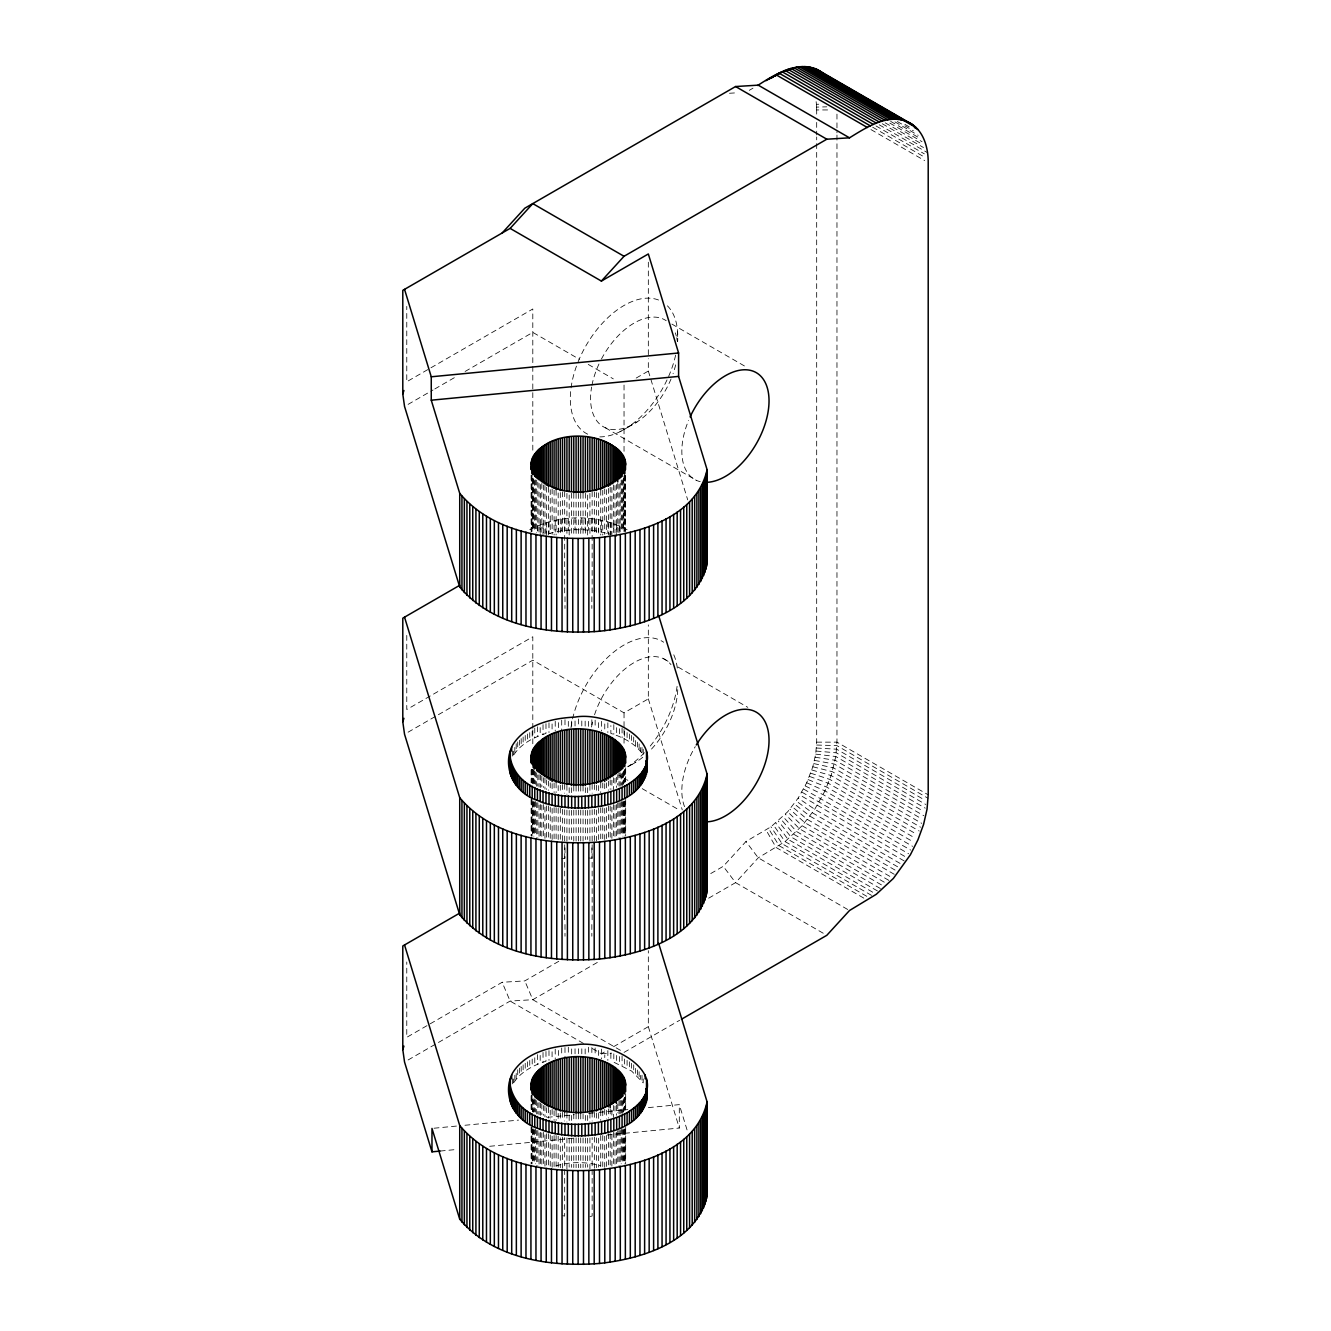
<?xml version="1.0" encoding="UTF-8"?>
<svg xmlns="http://www.w3.org/2000/svg" width="1331" height="1331" viewBox="0 0 1331 1331"><rect width="100%" height="100%" fill="white"/><g stroke="black" fill="none" stroke-linecap="round" stroke-linejoin="round"><path stroke-width="0.75" stroke-dasharray="5 3.75" d="M710.754 873.552L723.265 866.315L745.942 841.525L770.948 826.801L787.669 811.81L798.151 798.101L806.702 782.778L812.825 766.772L815.703 754.128L816.685 742.149L816.685 136.977M545.976 723.681L545.976 733.431C532.916 737.59 519.439 744.528 512.551 756.94L512.551 751.083M545.976 1051.49L545.976 1061.24C532.916 1065.382 519.439 1072.337 512.551 1084.748L512.551 1078.892M749.286 90.325L752.963 88.195M408.101 404.374L433.041 389.983M434.821 388.951L454.42 377.638M465.101 371.465L532.799 332.384L579.318 359.237M636.185 378.054L648.33 371.05L648.33 358.721M408.101 732.183L436.601 715.729M438.381 714.697L532.799 660.193L624.039 712.867L648.33 698.858L648.33 624.905M558.787 961.281L524.813 980.897L502.153 982.278L406.77 1037.331L406.77 961.997M408.118 1059.975L510.122 1001.078L532.799 999.697L599.183 961.365M708.658 898.175L735.577 882.636L758.237 857.83L785.057 841.591L802.127 825.752L814.722 809.281L824.987 790.897L831.11 775.557L835.785 756.524L836.966 742.149L836.966 134.897M592.428 1048.595L601.379 1053.769L604.856 1051.756L604.756 1057.629M613.541 1046.732L648.33 1026.65L648.33 950.667M624.039 1052.388L679.675 1020.261M620.013 431.71L637 421.96M627.799 766.772L635.968 762.131M529.755 529.655C560.201 513.633 599.516 513.783 629.413 531.069M610.862 522.7L610.862 534.413C589.849 528.141 566.973 528.141 545.976 534.413L545.976 522.7M556.108 1165.856C570.55 1161.547 586.289 1161.547 600.73 1165.856M589.916 1216.451L592.145 1216.085L592.145 1137.572M561.699 858.711L564.993 858.295L564.993 846.583M434.039 1128.222L456.716 1126.043M464.968 1125.261L518.558 1120.103M547.407 1117.325L574.193 1114.746M588.635 1113.348L596.87 1112.566M598.933 1112.367L627.783 1109.588M648.397 1107.608L679.309 1104.63L687.778 1132.298M440.228 1151.049L456.716 1149.468M489.692 1146.29L576.256 1137.955M607.186 1134.977L679.309 1128.039L679.309 1104.63M729.455 93.253L737.69 92.754M601.379 1053.769L611.678 1053.137M816.136 101.672L816.435 104.35L820.478 104.117M816.435 104.35L816.618 107.112L826.751 106.829M816.618 107.112L816.685 109.941L830.877 109.941M816.685 742.149L836.966 742.149L928.206 794.823M816.618 745.044L836.883 745.626L928.14 798.317M816.435 748.022L836.667 749.203L924.33 799.815M816.136 751.05L836.301 752.83L925.76 804.473M588.518 857.963L591.846 858.295L591.846 846.583M815.703 754.128L835.785 756.524L925.245 808.167M815.154 757.239L835.136 760.267L922.799 810.878M814.505 760.4L834.337 764.044L923.797 815.703M562.481 1215.669L564.677 1216.085L564.677 1137.572M813.723 763.578L833.406 767.854L921.069 818.482M812.825 766.772L832.324 771.697L921.784 823.357M811.81 769.984L831.11 775.557L920.586 827.2M810.695 773.195L829.779 779.4L919.239 831.06M643.222 749.237L643.222 755.093C635.952 743.813 623.307 737.374 610.862 733.431L610.862 725.628M809.464 776.406L828.298 783.26L915.978 833.871M643.222 1078.992L643.222 1082.902L631.626 1071.072L613.807 1062.205L613.807 1052.455M808.133 779.6L826.701 787.087L914.38 837.698M806.702 782.778L824.987 790.897L912.65 841.525M805.172 785.922L823.157 794.674L912.617 846.333M803.541 789.033L910.654 850.06M904.914 124.365L910.288 127.46M897.31 121.504L913.415 130.804M894.948 121.886L918.207 135.313M890.655 121.387L919.288 137.925M889.807 123.084L922.017 141.685M885.231 122.851L921.019 143.515M882.303 123.766L923.464 147.525M879.242 124.815L927.557 152.699M876.031 125.963L924.33 153.847M872.67 127.194L924.563 157.158M870.956 129.573L924.629 160.569M671.889 324.082L747.04 367.472M588.252 364.411L613.308 378.869M605.405 427.8L696.662 480.474M663.72 658.795L670.874 662.921M678.028 667.047L747.806 707.343M801.828 792.111L908.607 853.753M904.647 856.349L800.031 795.123M904.182 860.941L814.722 809.281L798.151 798.101M900.039 863.386L812.359 812.759L796.188 800.996M897.593 866.78L809.93 816.153L794.158 803.824M895.064 870.075L807.401 819.463L792.045 806.569M894.266 874.301L804.806 822.658L789.882 809.248M889.807 876.364L802.127 825.752L787.669 811.81M888.858 880.373L799.399 828.731L785.39 814.289M884.283 882.187L796.62 831.576L783.061 816.668M881.455 884.899L793.792 834.287L780.698 818.931M880.373 888.526L790.913 836.866L778.302 821.077M877.462 890.955L787.985 839.312L775.873 823.107M872.72 892.219L785.057 841.591L773.427 825.02M871.555 895.38L782.096 843.738L770.948 826.801M866.78 896.312L779.117 845.701L768.469 828.448M863.802 898.126L776.123 847.514L765.99 829.945M618.965 775.224L627.916 780.382M642.224 788.651L679.792 810.346M847.697 909.489L758.237 857.83L745.942 841.525M823.24 933.247L735.577 882.636L723.265 866.315M620.462 1050.325L532.799 999.697L524.813 980.897M583.477 1043.437L510.122 1001.078L502.153 982.278M648.33 371.05L687.711 499.89M648.33 698.858L682.254 809.864M648.33 1026.65L679.309 1128.039M677.595 331.502L677.662 341.135M836.966 114.1L836.966 132.817M816.685 109.941L816.685 114.1M816.685 122.419L816.685 134.897M648.33 262.19L648.33 356.675M642.008 747.423L642.008 753.279M642.008 1075.232L642.008 1081.088M640.627 747.589L640.627 751.483M640.627 1075.398L640.627 1079.291M639.113 743.896L639.113 749.752M639.113 1071.705L639.113 1077.561M637.449 742.199L637.449 748.055M637.449 1070.008L637.449 1075.864M635.636 740.552L635.636 746.408M635.636 1068.36L635.636 1074.217M633.706 737.008L633.706 744.811M633.706 1064.817L633.706 1072.62M631.626 735.461L631.626 743.264M631.626 1063.269L631.626 1071.072M629.413 733.997L629.413 741.8M629.413 1061.805L629.413 1069.608M627.084 732.582L627.084 740.385M627.084 1060.391L627.084 1068.194M625.503 475.034L625.503 531.651M625.67 767.821L625.67 782.911M625.67 799.432L625.67 836.001M625.67 1094.182L625.67 1110.72M625.67 1127.241L625.67 1163.81M625.221 476.365L625.221 530.32M625.221 769.285L625.221 781.696M625.221 802.094L625.221 835.402M625.221 1097.093L625.221 1109.488M625.221 1129.903L625.221 1163.211M624.821 475.283L624.821 531.402M624.638 731.235L624.638 739.038M624.821 770.033L624.821 782.761M624.821 801.029L624.821 836.151M624.638 1059.043L624.638 1066.846M624.821 1097.842L624.821 1110.57M624.821 1128.838L624.821 1163.96M624.322 474.851L624.322 530.636M624.322 769.601L624.322 782.012M624.322 801.778L624.322 835.718M624.322 1097.409L624.322 1109.804M624.322 1129.586L624.322 1163.527M624.039 385.058L624.039 453.239M624.039 475.966L624.039 531.751M624.039 712.867L624.039 727.342M624.039 729.405L624.039 743.863M624.039 770.716L624.039 781.047M624.039 801.711L624.039 834.77M623.69 478.212L623.69 530.537M623.69 771.564L623.69 783.959M623.69 801.894L623.69 835.618M623.69 1098.707L623.69 1111.768M623.69 1129.703L623.69 1163.427M622.975 479.493L622.975 531.319M622.975 772.18L622.975 784.575M622.975 801.096L622.975 836.217M622.975 1099.988L622.975 1112.383M622.975 1128.904L622.975 1162.146M622.126 480.491L622.076 530.936M622.076 728.007L622.076 737.757M622.126 773.178L622.126 785.822M622.126 802.094L622.126 835.402M622.076 1055.816L622.076 1065.565M622.126 1100.987L622.126 1113.631M622.126 1129.903L622.126 1163.211M621.194 479.892L621.194 531.551M621.194 774.01L621.194 784.974M621.194 801.512L621.194 836.001M621.194 1100.388L621.194 1112.783M621.194 1128.688L621.194 1163.81M620.146 483.17L620.146 532.749M620.146 772.812L620.146 786.172M620.146 802.709L620.146 837.831M620.146 1100.621L620.146 1113.98M620.146 1130.518L620.146 1165.64M619.414 525.828L619.414 531.685M619.414 728.756L619.414 736.559M619.414 1056.564L619.414 1064.367M618.998 484.334L618.998 532.683M618.998 772.878L618.998 786.122M618.998 802.643L618.998 837.765M618.998 1100.687L618.998 1113.914M618.998 1130.452L618.998 1165.573M617.767 483.403L617.767 532.982M617.767 774.659L617.767 784.974M617.767 802.942L617.767 836.633M617.767 1103.881L617.767 1112.783M617.767 1130.751L617.767 1164.442M616.652 524.713L616.652 536.41M616.652 727.641L616.652 735.444M616.652 1055.45L616.652 1063.253M616.419 484.501L616.419 532.516M616.419 777.171L616.419 787.503M616.419 804.54L616.419 837.598M616.419 1104.98L616.419 1115.311M616.419 1132.348L616.419 1165.407M614.989 485.549L614.989 533.065M614.989 778.236L614.989 786.954M614.989 805.089L614.989 836.55M614.989 1106.044L614.989 1114.762M614.989 1132.897L614.989 1164.359M613.807 523.665L613.807 531.468M613.807 724.646L613.807 734.396M613.475 485L613.475 532.516M613.475 777.687L613.475 789.582M613.475 804.54L613.475 837.598M613.475 1105.495L613.475 1117.391M613.475 1132.348L613.475 1165.407M611.877 487.529L611.877 535.062M611.877 780.216L611.877 789.1M611.877 807.085L611.877 838.696M611.877 1110.087L611.877 1116.909M611.877 1134.894L611.877 1166.505M610.862 1053.437L610.862 1061.24M610.197 487.229L610.197 534.746M610.197 779.916L610.197 789.416M610.197 805.937L610.197 838.996M610.197 1108.956L610.197 1117.225M610.197 1133.746L610.197 1166.805M608.433 488.427L608.433 534.796M608.433 781.114L608.433 790.281M608.433 805.904L608.433 838.963M608.433 1108.906L608.433 1118.09M608.433 1133.713L608.433 1166.755M607.851 521.819L607.851 533.531M607.851 722.8L607.851 732.566M607.851 1050.608L607.851 1060.374M606.603 489.658L606.603 533.548M606.603 782.844L606.603 791.113M606.603 807.634L606.603 838.63M606.603 1110.154L606.603 1118.922M606.603 1135.443L606.603 1166.438M604.707 488.86L604.707 534.347M604.756 723.964L604.756 729.821M604.707 783.626L604.707 789.849M604.707 808.416L604.707 839.428M604.707 1109.355L604.707 1117.641M604.707 1136.225L604.707 1167.237M602.743 490.241L602.743 535.045M602.743 782.927L602.743 791.196M602.743 807.717L602.743 838.713M602.743 1110.736L602.743 1118.988M602.743 1135.526L602.743 1166.522M601.612 520.338L601.612 532.034M601.612 721.319L601.612 731.068M601.612 1049.111L601.612 1058.877M600.73 490.241L600.73 535.029M600.73 782.927L600.73 792.594M600.73 807.717L600.73 838.713M600.73 1110.736L600.73 1120.403M600.73 1135.526L600.73 1166.522M598.651 492.919L598.651 536.493M598.651 785.606L598.651 791.995M598.651 808.333L598.651 839.512M598.651 1113.415L598.651 1119.804M598.651 1138.205L598.651 1167.121M598.401 519.722L598.401 531.435M598.401 722.65L598.401 728.506M598.401 1050.458L598.401 1056.315M596.521 492.57L596.521 535.944M596.521 785.257L596.521 792.344M596.521 810.047L596.521 841.026M596.521 1113.049L596.521 1120.153M596.521 1137.855L596.521 1167.67M595.14 519.206L595.14 530.903M595.14 720.171L595.14 727.99M595.14 1047.979L595.14 1055.782M594.358 491.871L594.358 535.461M594.358 784.558L594.358 792.827M594.358 809.348L594.358 840.543M594.358 1112.367L594.358 1120.635M594.358 1137.156L594.358 1168.152M592.145 491.655L592.145 595.589M592.145 784.342L592.145 793.243M592.145 809.78L592.145 923.398M592.145 1112.15L592.145 1121.051M591.846 518.774L591.846 530.487M591.846 596.721L591.846 608.433M591.846 719.755L591.846 727.558M591.846 924.529L591.846 936.225M591.846 1047.564L591.846 1055.367M589.916 493.368L589.916 536.759M589.916 785.34L589.916 794.324M589.916 810.13L589.916 841.125M589.916 1113.149L589.916 1122.133M589.916 1137.938L589.916 1168.934M588.518 518.441L588.518 530.154M588.518 721.369L588.518 727.225M588.518 1047.231L588.518 1055.034M587.653 495.016L587.653 536.46M587.653 787.702L587.653 794.025M587.653 810.429L587.653 839.478M587.653 1115.511L587.653 1121.833M587.653 1138.238L587.653 1167.154M585.357 493.169L585.357 536.559M585.357 787.603L585.357 794.125M585.357 810.329L585.357 839.578M585.357 1115.411L585.357 1121.933M585.357 1138.138L585.357 1167.387M585.158 518.208L585.158 529.904M585.158 721.136L585.158 726.992M585.158 1048.944L585.158 1054.784M583.061 493.335L583.061 536.726M583.061 786.022L583.061 794.291M583.061 810.163L583.061 841.142M583.061 1113.831L583.061 1122.1M583.061 1137.972L583.061 1167.553M581.797 518.058L581.797 529.771M581.797 720.986L581.797 726.842M581.797 1048.795L581.797 1054.651M580.732 493.435L580.732 535.977M580.732 786.122L580.732 794.391M580.732 810.063L580.732 841.059M580.732 1113.931L580.732 1122.199M580.732 1137.872L580.732 1167.653M578.419 493.468L578.419 535.944M578.419 718.99L578.419 726.793M578.419 786.155L578.419 794.424M578.419 810.03L578.419 841.026M578.419 1048.745L578.419 1054.601M578.419 1113.964L578.419 1122.233M578.419 1137.839L578.419 1167.686M576.09 493.435L576.09 535.977M576.09 786.122L576.09 794.391M576.09 810.063L576.09 841.059M576.09 1113.931L576.09 1122.199M576.09 1137.872L576.09 1167.653M575.042 518.058L575.042 529.771M575.042 720.986L575.042 728.789M575.042 1048.795L575.042 1054.651M573.777 493.335L573.777 536.726M573.777 786.022L573.777 794.291M573.777 810.163L573.777 841.142M573.777 1113.831L573.777 1122.1M573.777 1137.972L573.777 1167.553M571.481 493.169L571.481 536.559M571.665 721.136L571.665 726.992M571.481 787.603L571.481 794.125M571.481 810.329L571.481 839.578M571.665 1048.944L571.665 1054.784M571.481 1115.411L571.481 1121.933M571.481 1138.138L571.481 1167.387M569.186 495.016L569.186 536.46M569.186 787.702L569.186 794.025M569.186 810.429L569.186 839.478M569.186 1115.511L569.186 1121.833M569.186 1138.238L569.186 1167.154M568.32 518.441L568.32 530.154M568.32 721.369L568.32 727.225M568.32 1047.231L568.32 1055.034M566.923 493.368L566.923 536.759M566.923 785.34L566.923 794.324M566.923 810.13L566.923 841.125M566.923 1113.149L566.923 1122.133M566.923 1137.938L566.923 1168.934M564.993 518.774L564.993 530.487M564.993 596.721L564.993 608.433M564.993 719.755L564.993 727.558M564.993 924.529L564.993 936.225M564.993 1047.564L564.993 1057.313M564.677 491.655L564.677 595.589M564.677 784.342L564.677 793.243M564.677 809.78L564.677 923.398M564.677 1112.15L564.677 1121.051M562.481 491.871L562.481 535.461M562.481 784.558L562.481 792.827M562.481 809.348L562.481 840.543M562.481 1112.367L562.481 1120.635M562.481 1137.156L562.481 1168.152M561.699 519.206L561.699 530.903M561.699 720.171L561.699 729.937M561.699 1047.979L561.699 1055.782M560.318 492.57L560.318 535.944M560.318 785.257L560.318 792.344M560.318 807.984L560.318 841.026M560.318 1113.049L560.318 1120.153M560.318 1137.855L560.318 1167.67M558.438 519.722L558.438 531.435M558.438 722.65L558.438 730.453M558.438 1050.458L558.438 1056.315M558.188 492.919L558.188 536.493M558.188 785.606L558.188 791.995M558.188 808.333L558.188 839.512M558.188 1113.415L558.188 1119.804M558.188 1136.125L558.188 1167.121M556.108 490.241L556.108 535.029M556.108 782.927L556.108 792.594M556.108 807.717L556.108 838.713M556.108 1110.736L556.108 1120.403M556.108 1135.526L556.108 1166.522M555.227 520.338L555.227 532.034M555.227 721.319L555.227 731.068M555.227 1049.111L555.227 1058.877M554.095 490.241L554.095 535.045M554.095 782.927L554.095 792.594M554.095 807.717L554.095 838.713M554.095 1110.736L554.095 1120.403M554.095 1135.526L554.095 1166.522M552.132 488.86L552.132 534.347M552.082 723.964L552.082 729.821M552.132 783.626L552.132 789.849M552.132 808.416L552.132 839.428M552.082 1051.773L552.082 1057.629M552.132 1109.355L552.132 1117.641M552.132 1136.225L552.132 1167.237M550.235 489.658L550.235 533.548M550.235 782.844L550.235 791.113M550.235 807.135L550.235 838.63M550.235 1110.154L550.235 1118.922M550.235 1134.944L550.235 1166.438M548.988 521.819L548.988 533.531M548.988 722.8L548.988 732.566M548.988 1050.608L548.988 1060.374M548.405 487.279L548.405 534.796M548.405 781.114L548.405 790.281M548.405 805.904L548.405 838.963M548.405 1107.758L548.405 1118.09M548.405 1133.713L548.405 1166.755M546.642 487.229L546.642 534.746M546.642 779.916L546.642 789.416M546.642 805.937L546.642 838.996M546.642 1107.725L546.642 1117.225M546.642 1133.746L546.642 1166.805M544.961 485.466L544.961 535.062M544.961 778.153L544.961 789.1M544.961 807.085L544.961 838.696M544.961 1105.961L544.961 1116.909M544.961 1134.894L544.961 1166.505M543.364 485L543.364 532.516M543.364 777.687L543.364 787.519M543.364 804.54L543.364 837.598M543.364 1105.495L543.364 1115.328M543.364 1132.348L543.364 1165.407M543.031 523.665L543.031 535.378M543.031 724.646L543.031 734.396M543.031 1052.455L543.031 1062.205M541.833 483.486L541.833 533.065M541.833 776.173L541.833 786.954M541.833 805.089L541.833 836.55M541.833 1103.981L541.833 1114.762M541.833 1132.897L541.833 1164.359M540.419 484.501L540.419 532.516M540.419 775.108L540.419 787.503M540.419 804.54L540.419 837.598M540.419 1102.917L540.419 1115.311M540.419 1132.348L540.419 1165.407M540.186 524.713L540.186 536.41M540.186 727.641L540.186 735.444M540.186 1055.45L540.186 1063.253M539.072 483.403L539.072 532.982M539.072 774.659L539.072 787.054M539.072 805.005L539.072 836.633M539.072 1102.451L539.072 1114.862M539.072 1132.814L539.072 1164.442M537.84 482.271L537.84 532.683M537.84 774.941L537.84 786.122M537.84 802.643L537.84 837.765M537.84 1102.75L537.84 1113.914M537.84 1130.452L537.84 1165.573M537.425 525.828L537.425 535.594M537.425 726.809L537.425 736.559M537.425 1054.618L537.425 1064.367M536.692 480.142L536.692 532.749M536.692 772.812L536.692 786.172M536.692 802.709L536.692 837.831M536.692 1100.621L536.692 1113.98M536.692 1130.518L536.692 1165.64M535.644 479.892L535.644 531.551M535.644 771.947L535.644 784.342M535.644 801.512L535.644 836.001M535.644 1099.755L535.644 1112.15M535.644 1128.688L535.644 1163.81M534.696 480.491L534.763 530.936M534.763 728.007L534.763 737.757M534.696 771.115L534.696 783.759M534.696 802.094L534.696 835.402M534.763 1057.762L534.763 1065.565M534.696 1098.924L534.696 1111.568M534.696 1129.903L534.696 1163.211M533.864 479.493L533.864 531.319M533.864 770.1L533.864 784.575M533.864 801.096L533.864 836.217M533.864 1099.988L533.864 1112.383M533.864 1128.904L533.864 1162.146M533.132 478.212L533.132 530.537M533.132 769.501L533.132 783.959M533.132 801.894L533.132 835.618M533.132 1098.707L533.132 1111.768M533.132 1129.703L533.132 1163.427M532.799 450.144L532.799 308.975L406.77 381.731L406.77 306.396M532.799 478.877L532.799 530.72M532.799 728.373L532.799 636.767L406.77 709.539L406.77 634.205M532.799 730.02L532.799 744.528M532.799 769.385L532.799 784.142M532.799 802.543L532.799 835.801M532.516 478.994L532.516 530.636M532.516 769.601L532.516 784.075M532.516 801.778L532.516 835.718M532.516 1099.489L532.516 1111.884M532.516 1129.586L532.516 1163.527M532.2 731.235L532.2 739.038M532.2 1059.043L532.2 1066.846M532.017 475.283L532.017 531.402M532.017 770.033L532.017 782.761M532.017 799.282L532.017 836.151M532.017 1095.779L532.017 1110.57M532.017 1127.091L532.017 1163.96M531.618 476.365L531.618 530.32M531.618 769.285L531.618 781.696M531.618 800.031L531.618 835.402M531.618 1096.844L531.618 1109.488M531.618 1127.839L531.618 1163.211M531.335 475.034L531.335 531.651M531.335 769.784L531.335 782.179M531.335 799.548L531.335 835.885M531.335 1095.513L531.335 1109.987M531.335 1127.357L531.335 1163.693M531.152 475.15L531.152 531.535M531.152 769.9L531.152 782.911M531.152 799.432L531.152 836.001M531.152 1095.629L531.152 1110.72M531.152 1127.241L531.152 1163.81M529.755 732.582L529.755 740.385M529.755 1060.391L529.755 1068.194M527.425 733.997L527.425 741.8M527.425 1061.805L527.425 1069.608M525.213 735.461L525.213 743.264M525.213 1063.269L525.213 1071.072M523.133 737.008L523.133 744.811M523.133 1064.817L523.133 1072.62M521.186 738.605L521.186 746.408M521.186 1066.414L521.186 1074.217M519.389 740.252L519.389 748.055M519.389 1068.061L519.389 1075.864M517.726 741.949L517.726 749.752M517.726 1069.758L517.726 1077.561M516.195 743.68L516.195 751.483M516.195 1073.452L516.195 1079.291M514.831 747.423L514.831 753.279M514.831 1075.232L514.831 1081.088M513.616 751.183L513.616 755.093M513.616 1078.992L513.616 1082.902M700.239 481.672A61.659 35.604 -60 0 1 688.576 420.43M684.55 806.669A61.659 35.604 -60 0 1 695.281 746.608M667.413 305.831A76 43.873 -60 0 1 677.629 341.235M675.616 355.144A76 43.873 -60 0 1 599.815 436.884M587.703 434.189A76 43.873 -60 0 1 576.739 365.393M578.136 361.766A76 43.873 -60 0 1 658.795 300.124M673.769 654.802A76 43.873 -60 0 1 677.479 669.609M677.08 686.347A76 43.873 -60 0 1 648.247 748.455M644.404 752.68A76 43.873 -60 0 1 628.049 766.589M570.999 727.691A76 43.873 -60 0 1 571.848 722.434M572.58 718.873A76 43.873 -60 0 1 612.06 653.454A76 43.873 -60 0 1 663.653 642.224M675.283 332.85A61.659 35.604 -60 0 1 676.298 336.044M676.714 337.725A61.659 35.604 -60 0 1 677.329 341.252M675.666 364.86A61.659 35.604 -60 0 1 673.07 373.678M671.04 378.969A61.659 35.604 -60 0 1 617.567 429.497A61.659 35.604 -60 0 1 591.613 387.038M591.929 385.325A61.659 35.604 -60 0 1 599.682 362.498M601.429 359.054A61.659 35.604 -60 0 1 666.215 320.721M594.558 714.764A61.659 35.604 -60 0 1 631.243 664.335A61.659 35.604 -60 0 1 671.007 664.668M677.745 689.608A61.659 35.604 -60 0 1 649.345 751.316M642.773 757.272A61.659 35.604 -60 0 1 629.147 765.791M591.546 726.992A61.659 35.604 -60 0 1 593.027 720.054"/><path stroke-width="1.5" d="M509.673 754.827C516.611 803.724 593.227 803.608 627.084 784.874C682.071 750.983 612.476 710.371 575.042 717.093C552.165 718.141 525.312 724.297 512.551 745.244C501.255 767.272 514.864 793.392 537.425 800.397C569.335 815.337 652.489 811.211 645.918 760.733M531.152 462.755C537.674 501.637 617.018 501.637 625.736 464.086C617.251 425.554 531.219 426.269 531.152 469.56M509.673 1082.635C516.611 1131.516 593.227 1131.417 627.084 1112.683C682.071 1078.792 612.476 1038.18 575.042 1044.885C552.165 1045.95 525.312 1052.106 512.551 1073.052C501.255 1095.08 514.864 1121.201 537.425 1128.206C569.335 1143.146 652.489 1139.02 645.918 1088.542M531.152 755.426C537.674 794.324 617.018 794.324 625.736 756.773C617.185 718.025 530.27 718.973 531.102 762.962M531.152 1083.234C537.674 1122.133 617.018 1122.133 625.736 1084.582C617.251 1046.05 531.219 1046.765 531.152 1090.056M404.541 289.359L431.261 376.789L431.261 400.198L459.727 493.335C493.102 533.115 550.452 541.318 599.499 537.591C641.492 532.982 696.679 516.611 707.094 469.677L678.594 376.407L678.594 352.981L648.33 253.971L601.379 281.074L510.122 228.4L402.794 290.358L402.794 394.009L404.541 406.437L459.727 586.988C493.102 626.785 550.452 634.97 599.499 631.243C641.492 626.635 696.679 610.264 707.094 563.329L707.094 469.677M404.541 617.168L459.727 797.718C493.102 837.515 550.452 845.701 599.499 841.991C641.492 837.382 696.679 820.994 707.094 774.06L658.629 615.471M459.761 585.274L402.794 618.166L402.794 721.818L404.541 734.246L459.727 914.796C493.102 954.593 550.452 962.779 599.499 959.052C641.492 954.443 696.679 938.072 707.094 891.138L707.094 774.06M404.541 944.977L459.727 1125.527C493.102 1165.324 550.452 1173.509 599.499 1169.783C641.492 1165.191 696.679 1148.803 707.094 1101.868L658.629 943.28M440.228 1151.049L431.976 1151.847L431.976 1128.422L459.727 1219.179C493.102 1258.976 550.452 1267.179 599.499 1263.452C641.492 1258.843 696.679 1242.472 707.094 1195.521L707.094 1101.868M510.339 762.646L509.673 770.433M510.339 1090.455L509.673 1098.241M402.794 394.009L403.925 390.499M402.794 721.818L403.925 718.307M431.976 1151.847L404.541 1062.038L402.794 1049.627L403.925 1046.116M502.153 233.008L524.813 208.202L735.577 86.532L758.237 85.151L849.494 137.825C866.681 127.26 889.74 111.854 910.387 123.251C923.864 131.137 928.306 147.957 928.206 162.632L928.206 794.823L927.042 809.198L923.581 824.388L917.957 839.778L910.387 854.785L893.384 878.427L876.297 894.282L849.494 910.52L826.817 935.31L681.472 1019.23M510.122 228.4L532.799 203.61L624.039 256.284L826.817 139.206L849.494 137.825M601.379 281.074L624.039 256.284M757.638 85.5C775.574 73.887 802.66 57.033 823.157 73.355M459.761 913.083L402.794 945.975L402.794 1049.627M765.99 80.675L779.117 73.188L870.358 125.863M768.469 79.311L782.096 71.724L873.336 124.399M775.091 76.067L785.057 70.427L876.297 123.118M784.525 71.258L787.985 69.312L879.242 122.003M785.506 71.358L790.913 68.397L882.154 121.071M788.884 70.293L793.792 67.648L885.032 120.339M793.226 68.879L796.62 67.099L887.877 119.773M770.948 78.096L773.427 77.015M431.261 376.789L678.594 352.981M431.261 400.198L678.594 376.407M816.984 69.428L912.45 124.548M814.722 68.48L914.397 126.029M812.359 67.731L916.244 127.693M809.93 67.149L901.17 119.823M914.38 127.46L917.957 129.523M807.401 66.766L898.641 119.441M804.806 66.567L896.046 119.241M802.127 66.55L893.384 119.224M799.399 66.733L890.655 119.407M776.123 74.819L867.379 127.51M735.577 86.532L826.817 139.206M705.896 559.369L707.094 563.329M705.896 887.178L707.094 891.138M705.896 1191.578L707.094 1195.521M706.595 472.755L706.595 566.407M706.595 777.154L706.595 894.216M706.595 1104.963L706.595 1198.615M705.846 475.833L705.846 569.485M705.846 780.216L705.846 897.294M705.846 1108.024L705.846 1201.693M704.898 478.877L704.898 572.53M704.898 783.277L704.898 900.338M704.898 1111.069L704.898 1204.738M703.716 481.905L703.716 575.558M703.716 786.288L703.716 903.366M703.716 1114.097L703.716 1207.766M702.335 484.9L702.335 578.552M702.335 789.283L702.335 906.361M702.335 1117.092L702.335 1210.761M700.722 487.861L700.722 581.514M700.722 792.244L700.722 909.323M700.722 1120.053L700.722 1213.706M698.908 490.773L698.908 584.425M698.908 795.156L698.908 912.234M698.908 1122.965L698.908 1216.634M696.878 493.635L696.878 587.304M696.878 798.034L696.878 915.112M696.878 1125.843L696.878 1219.495M694.649 496.463L694.649 590.115M694.649 800.863L694.649 917.924M694.649 1128.655L694.649 1222.324M692.203 499.225L692.203 592.877M692.203 803.625L692.203 920.686M692.203 1131.433L692.203 1225.086M689.574 501.937L689.574 595.589M689.574 806.32L689.574 923.398M689.574 1134.128L689.574 1227.781M686.763 504.565L686.763 598.218M686.763 808.965L686.763 926.027M686.763 1136.757L686.763 1230.426M683.751 507.128L683.751 600.797M683.751 811.527L683.751 928.605M683.751 1139.336L683.751 1232.988M680.557 509.623L680.557 603.292M680.557 814.023L680.557 931.084M680.557 1141.832L680.557 1235.484M677.18 512.036L677.18 605.705M677.18 816.435L677.18 933.513M677.18 1144.244L677.18 1237.897M673.636 514.365L673.636 608.034M673.636 818.765L673.636 935.843M673.636 1146.573L673.636 1240.226M669.942 516.611L669.942 610.28M669.942 821.011L669.942 938.072M669.942 1148.819L669.942 1242.472M666.066 518.774L666.066 612.426M666.066 823.157L666.066 940.235M666.066 1150.966L666.066 1244.618M662.056 520.82L662.056 614.489M662.056 825.22L662.056 942.298M662.056 1153.029L662.056 1246.681M657.897 522.784L657.897 616.436M657.897 827.183L657.897 944.245M657.897 1154.975L657.897 1248.644M653.604 524.647L653.604 618.299M653.604 829.03L653.604 946.108M653.604 1156.839L653.604 1250.508M649.162 526.394L649.162 620.063M649.162 830.794L649.162 947.855M649.162 1158.602L649.162 1252.255M647.165 754.827L647.165 770.433M647.165 1082.635L647.165 1098.241M646.916 752.88L646.916 772.379M646.916 1080.689L646.916 1100.188M646.5 750.95L646.5 774.309M646.5 1078.742L646.5 1102.118M645.918 764.526L645.918 776.239M645.918 1092.335L645.918 1104.031M645.186 766.423L645.186 778.136M645.186 1074.932L645.186 1078.825M645.186 1094.232L645.186 1105.945M644.62 528.041L644.62 621.693M644.62 832.441L644.62 949.502M644.62 1160.233L644.62 1253.902M644.271 768.303L644.271 780.016M644.271 1096.112L644.271 1107.825M643.222 770.167L643.222 781.863M643.222 1097.959L643.222 1109.671M642.008 771.98L642.008 783.693M642.008 1099.789L642.008 1111.485M640.627 773.76L640.627 785.473M640.627 1101.569L640.627 1113.282M639.961 529.572L639.961 623.241M639.961 833.971L639.961 951.049M639.961 1161.78L639.961 1255.432M639.113 775.507L639.113 787.203M639.113 1103.316L639.113 1115.012M637.449 777.204L637.449 788.9M637.449 1105.013L637.449 1116.709M635.636 778.851L635.636 790.547M635.636 1106.66L635.636 1118.356M635.186 531.002L635.186 624.655M635.186 835.386L635.186 952.464M635.186 1163.194L635.186 1256.863M633.706 780.448L633.706 792.145M633.706 1108.257L633.706 1119.953M631.626 781.979L631.626 793.692M631.626 1109.788L631.626 1121.501M630.312 532.3L630.312 625.969M630.312 836.7L630.312 953.761M630.312 1164.509L630.312 1258.161M629.413 783.46L629.413 795.173M629.413 1111.269L629.413 1122.965M627.084 784.874L627.084 796.57M627.084 1112.683L627.084 1124.379M625.503 461.408L625.503 469.677M625.503 754.095L625.736 762.962M625.503 1081.903L625.67 1091.503M625.221 460.077L625.221 468.346M625.354 533.498L625.354 627.151M625.221 752.764L625.221 761.033M625.354 837.881L625.354 954.959M625.221 1080.572L625.221 1090.904M625.354 1165.69L625.354 1259.342M624.821 458.762L624.821 473.553M624.821 751.449L624.821 766.24M624.638 786.222L624.638 797.918M624.821 1079.258L624.821 1094.049M624.638 1114.014L624.638 1125.727M624.322 457.448L624.322 473.986M624.322 750.135L624.322 766.656M624.322 1077.944L624.322 1092.402M623.69 456.15L623.69 472.688M623.69 748.837L623.69 765.375M623.69 1076.646L623.69 1093.184M622.975 454.886L622.975 473.487M622.975 747.573L622.975 768.237M622.975 1075.381L622.975 1096.029M622.126 453.638L622.126 476.365M622.126 746.325L622.126 769.052M622.076 787.486L622.076 799.199M622.126 1074.117L622.126 1096.844M622.076 1115.295L622.076 1127.008M621.194 452.407L621.194 477.197M621.194 745.094L621.194 769.884M621.194 1072.902L621.194 1097.692M620.313 534.563L620.313 628.215M620.313 838.946L620.313 956.024M620.313 1166.755L620.313 1260.407M620.146 451.209L620.146 478.062M620.146 743.896L620.146 770.749M620.146 1071.705L620.146 1098.557M619.414 788.684L619.414 800.397M619.414 1116.493L619.414 1128.206M618.998 450.044L618.998 478.96M618.998 742.731L618.998 771.647M618.998 1070.54L618.998 1099.456M617.767 448.913L617.767 481.972M617.767 741.6L617.767 772.579M617.767 1069.409L617.767 1100.388M616.652 789.815L616.652 801.512M616.652 1117.624L616.652 1129.32M616.419 447.815L616.419 480.874M616.419 740.502L616.419 773.561M616.419 1068.311L616.419 1103.432M614.989 446.75L614.989 481.872M615.188 535.495L615.188 629.164M614.989 739.437L614.989 774.559M615.188 839.894L615.188 956.972M614.989 1067.246L614.989 1102.367M615.188 1167.703L615.188 1261.355M613.807 790.847L613.807 802.56M613.807 1118.656L613.807 1130.368M613.475 445.735L613.475 482.937M613.475 738.422L613.475 775.607M613.475 1066.231L613.475 1103.416M611.877 444.77L611.877 484.018M611.877 737.457L611.877 776.705M611.877 1065.266L611.877 1104.514M610.862 791.812L610.862 803.525M610.862 1119.621L610.862 1131.333M610.197 443.839L610.197 485.166M610.014 536.326L610.014 629.979M610.197 736.525L610.197 777.853M610.014 840.71L610.014 957.788M610.197 1064.334L610.197 1107.725M610.014 1168.518L610.014 1262.187M608.433 442.973L608.433 486.364M608.433 735.66L608.433 779.034M608.433 1063.469L608.433 1106.843M607.851 792.694L607.851 804.406M607.851 1120.502L607.851 1132.215M606.603 442.142L606.603 485.532M606.603 734.828L606.603 780.282M606.603 1062.637L606.603 1106.028M604.707 441.376L604.707 486.83M604.79 537.025L604.79 630.678M604.707 734.063L604.707 781.58M604.756 793.476L604.756 805.188M604.79 841.408L604.79 958.486M604.707 1061.872L604.707 1107.325M604.756 1121.284L604.756 1132.997M604.79 1169.217L604.79 1262.886M602.743 440.661L602.743 488.178M602.743 733.348L602.743 780.864M602.743 1061.14L602.743 1108.673M601.612 794.191L601.612 805.887M601.612 1122L601.612 1133.696M600.73 439.995L600.73 489.575M600.73 732.682L600.73 782.262M600.73 1060.491L600.73 1110.071M599.499 537.591L599.499 631.243M599.499 841.991L599.499 959.052M599.499 1169.783L599.499 1263.452M598.651 439.396L598.651 488.976M598.651 732.083L598.651 781.663M598.651 1059.892L598.651 1109.472M598.401 794.79L598.401 806.503M598.401 1122.599L598.401 1134.311M596.521 438.847L596.521 490.507M596.521 731.534L596.521 783.177M596.521 1059.343L596.521 1110.986M595.14 795.322L595.14 807.019M595.14 1123.131L595.14 1134.827M594.358 438.365L594.358 490.024M594.192 538.04L594.192 631.693M594.358 731.052L594.358 782.695M594.192 842.423L594.192 959.501M594.358 1058.86L594.358 1110.503M594.192 1170.232L594.192 1263.884M592.145 437.949L592.145 489.592M592.145 730.636L592.145 782.279M592.145 1058.444L592.145 1112.15M591.846 795.738L591.846 807.451M591.846 1123.547L591.846 1135.26M589.916 437.583L589.916 491.305M589.916 730.27L589.916 783.992M589.916 1058.078L589.916 1111.801M588.851 538.356L588.851 632.009M588.851 842.739L588.851 959.817M588.851 1170.548L588.851 1264.2M588.518 796.071L588.518 807.784M588.518 1123.88L588.518 1135.593M587.653 437.3L587.653 491.006M587.653 729.987L587.653 783.693M587.653 1057.779L587.653 1111.501M585.357 437.067L585.357 490.79M585.357 729.754L585.357 785.54M585.357 1057.563L585.357 1111.269M585.158 796.321L585.158 808.017M585.158 1124.129L585.158 1135.825M583.494 538.539L583.494 632.192M583.494 842.922L583.494 960M583.494 1170.731L583.494 1264.4M583.061 436.901L583.061 492.686M583.061 729.588L583.061 785.373M583.061 1057.396L583.061 1111.102M581.797 796.454L581.797 808.167M581.797 1124.262L581.797 1135.975M580.732 436.801L580.732 492.586M580.732 729.488L580.732 785.273M580.732 1057.296L580.732 1113.082M578.419 436.768L578.419 492.553M578.419 729.455L578.419 785.24M578.419 796.504L578.419 808.216M578.419 1057.263L578.419 1113.049M578.419 1124.312L578.419 1136.025M578.12 538.589L578.12 632.258M578.12 842.989L578.12 960.05M578.12 1170.798L578.12 1264.45M576.09 436.801L576.09 492.586M576.09 729.488L576.09 785.273M576.09 1057.296L576.09 1113.082M575.042 796.454L575.042 808.167M575.042 1124.262L575.042 1135.975M573.777 436.901L573.777 492.686M573.777 729.588L573.777 785.373M573.777 1057.396L573.777 1111.102M572.746 538.523L572.746 632.175M572.746 842.906L572.746 959.984M572.746 1170.714L572.746 1264.383M571.481 437.067L571.481 490.79M571.481 729.754L571.481 785.54M571.665 796.321L571.665 808.017M571.481 1057.563L571.481 1111.269M571.665 1124.129L571.665 1135.825M569.186 437.3L569.186 491.006M569.186 729.987L569.186 783.693M569.186 1057.779L569.186 1111.501M568.32 796.071L568.32 807.784M568.32 1123.88L568.32 1135.593M567.389 538.323L567.389 631.975M567.389 842.706L567.389 959.784M567.389 1170.515L567.389 1264.184M566.923 437.583L566.923 491.305M566.923 730.27L566.923 783.992M566.923 1058.078L566.923 1111.801M564.993 795.738L564.993 807.451M564.993 1123.547L564.993 1135.26M564.677 437.949L564.677 489.592M564.677 730.636L564.677 782.279M564.677 1058.444L564.677 1112.15M562.481 438.365L562.481 490.024M562.481 731.052L562.481 782.695M562.481 1058.86L562.481 1110.503M562.048 537.99L562.048 631.643M562.048 842.39L562.048 959.451M562.048 1170.182L562.048 1263.851M561.699 795.322L561.699 807.019M561.699 1123.131L561.699 1134.827M560.318 438.847L560.318 490.507M560.318 731.534L560.318 783.177M560.318 1059.343L560.318 1110.986M558.438 794.79L558.438 806.503M558.438 1122.599L558.438 1134.311M558.188 439.396L558.188 488.976M558.188 732.083L558.188 781.663M558.188 1059.892L558.188 1109.472M556.741 537.541L556.741 631.193M556.741 841.924L556.741 959.002M556.741 1169.733L556.741 1263.385M556.108 439.995L556.108 489.575M556.108 732.682L556.108 782.262M556.108 1060.491L556.108 1110.071M555.227 794.191L555.227 805.887M555.227 1122L555.227 1133.696M554.095 440.661L554.095 488.178M554.095 733.348L554.095 780.864M554.095 1061.14L554.095 1108.673M552.132 441.376L552.132 486.83M552.132 734.063L552.132 781.58M552.082 793.476L552.082 805.188M552.132 1061.872L552.132 1107.325M552.082 1121.284L552.082 1132.997M551.467 536.942L551.467 630.611M551.467 841.342L551.467 958.42M551.467 1169.15L551.467 1262.803M550.235 442.142L550.235 485.532M550.235 734.828L550.235 780.282M550.235 1062.637L550.235 1106.028M548.988 792.694L548.988 804.406M548.988 1120.502L548.988 1132.215M548.405 442.973L548.405 486.364M548.405 735.66L548.405 779.034M548.405 1063.469L548.405 1106.843M546.642 443.839L546.642 485.166M546.642 736.525L546.642 777.853M546.642 1064.334L546.642 1105.662M546.242 536.243L546.242 629.896M546.242 840.626L546.242 957.704M546.242 1168.435L546.242 1262.104M545.976 791.812L545.976 803.525M545.976 1119.621L545.976 1131.333M544.961 444.77L544.961 484.018M544.961 737.457L544.961 776.705M544.961 1065.266L544.961 1104.514M543.364 445.735L543.364 482.937M543.364 738.422L543.364 775.607M543.364 1066.231L543.364 1103.416M543.031 790.847L543.031 802.56M543.031 1118.656L543.031 1130.368M541.833 446.75L541.833 481.872M541.833 739.437L541.833 774.559M541.833 1067.246L541.833 1102.367M541.068 535.411L541.068 629.064M541.068 839.794L541.068 956.873M541.068 1167.603L541.068 1261.256M540.419 447.815L540.419 480.874M540.419 740.502L540.419 773.561M540.419 1068.311L540.419 1101.369M540.186 789.815L540.186 801.512M540.186 1117.624L540.186 1129.32M539.072 448.913L539.072 479.909M539.072 741.6L539.072 772.579M539.072 1069.409L539.072 1100.388M537.84 450.044L537.84 478.96M537.84 742.731L537.84 771.647M537.84 1070.54L537.84 1099.456M537.425 788.684L537.425 800.397M537.425 1116.493L537.425 1128.206M536.692 451.209L536.692 478.062M536.692 743.896L536.692 770.749M536.692 1071.705L536.692 1098.557M535.96 534.446L535.96 628.099M535.96 838.829L535.96 955.908M535.96 1166.638L535.96 1260.307M535.644 452.407L535.644 477.197M535.644 745.094L535.644 767.821M535.644 1072.902L535.644 1097.692M534.696 453.638L534.696 476.365M534.696 746.325L534.696 769.052M534.763 787.486L534.763 799.199M534.696 1074.117L534.696 1096.844M534.763 1115.295L534.763 1127.008M533.864 454.886L533.864 473.487M533.864 747.573L533.864 768.237M533.864 1075.381L533.864 1093.966M533.132 456.15L533.132 474.751M533.132 748.837L533.132 767.438M533.132 1076.646L533.132 1095.247M532.516 457.448L532.516 473.986M532.516 750.135L532.516 764.593M532.516 1077.944L532.516 1092.402M532.2 786.222L532.2 797.918M532.2 1114.014L532.2 1125.727M532.017 458.762L532.017 473.553M532.017 751.449L532.017 763.844M532.017 1079.258L532.017 1094.049M531.618 460.077L531.618 468.346M531.618 752.764L531.618 761.033M531.618 1080.572L531.618 1088.841M531.335 461.408L531.335 469.677M531.335 754.095L531.335 762.364M531.335 1081.903L531.335 1090.172M530.936 533.365L530.936 627.017M530.936 837.765L530.936 954.826M530.936 1165.557L530.936 1259.226M529.755 784.874L529.755 796.57M529.755 1112.683L529.755 1124.379M527.425 783.46L527.425 795.173M527.425 1111.269L527.425 1122.965M525.978 532.167L525.978 625.82M525.978 836.55L525.978 953.628M525.978 1164.359L525.978 1258.028M525.213 781.979L525.213 793.692M525.213 1109.788L525.213 1121.501M523.133 780.448L523.133 792.145M523.133 1108.257L523.133 1119.953M521.12 530.853L521.12 624.505M521.186 778.851L521.186 790.547M521.12 835.236L521.12 952.314M521.186 1106.66L521.186 1118.356M521.12 1163.044L521.12 1256.697M519.389 777.204L519.389 788.9M519.389 1105.013L519.389 1116.709M517.726 775.507L517.726 787.203M517.726 1103.316L517.726 1115.012M516.361 529.405L516.361 623.074M516.361 833.805L516.361 950.883M516.361 1161.614L516.361 1255.266M516.195 773.76L516.195 785.473M516.195 1101.569L516.195 1113.282M514.831 771.98L514.831 783.693M514.831 1099.789L514.831 1111.485M513.616 770.167L513.616 781.863M513.616 1097.959L513.616 1109.671M512.551 768.303L512.551 780.016M512.551 1096.112L512.551 1107.825M511.703 527.858L511.703 621.527M511.653 747.124L511.653 751.017M511.653 766.423L511.653 778.136M511.703 832.258L511.703 949.336M511.653 1074.932L511.653 1078.825M511.653 1094.232L511.653 1105.945M511.703 1160.066L511.703 1253.719M510.921 764.526L510.921 776.239M510.921 1092.335L510.921 1104.031M510.339 750.95L510.339 774.309M510.339 1078.742L510.339 1102.118M509.923 752.88L509.923 772.379M509.923 1080.689L509.923 1100.188M507.178 526.211L507.178 619.863M507.178 830.594L507.178 947.672M507.178 1158.403L507.178 1252.072M502.752 524.447L502.752 618.1M502.752 828.83L502.752 945.908M502.752 1156.639L502.752 1250.308M498.476 522.567L498.476 616.236M498.476 826.967L498.476 944.045M498.476 1154.776L498.476 1248.428M494.333 520.604L494.333 614.256M494.333 824.987L494.333 942.065M494.333 1152.796L494.333 1246.465M490.324 518.541L490.324 612.193M490.324 822.924L490.324 940.002M490.324 1150.733L490.324 1244.385M486.481 516.378L486.481 610.031M486.481 820.761L486.481 937.839M486.481 1148.57L486.481 1242.222M482.787 514.115L482.787 607.768M482.787 818.515L482.787 935.577M482.787 1146.324L482.787 1239.976M479.276 511.77L479.276 605.439M479.276 816.169L479.276 933.247M479.276 1143.978L479.276 1237.63M475.916 509.357L475.916 603.01M475.916 813.74L475.916 930.818M475.916 1141.549L475.916 1235.218M472.755 506.845L472.755 600.514M472.755 811.245L472.755 928.323M472.755 1139.053L472.755 1232.706M469.76 504.283L469.76 597.935M469.76 808.666L469.76 925.744M469.76 1136.474L469.76 1230.143M466.948 501.637L466.948 595.29M466.948 806.02L466.948 923.098M466.948 1133.829L466.948 1227.498M464.353 498.925L464.353 592.578M464.353 803.308L464.353 920.387M464.353 1131.117L464.353 1224.786M461.94 496.147L461.94 589.816M461.94 800.547L461.94 917.625M461.94 1128.355L461.94 1222.008M459.727 493.335L459.727 586.988M459.727 797.718L459.727 914.796M459.727 1125.527L459.727 1219.179M690.107 416.919A61.659 35.604 -60 0 1 748.338 369.985A61.659 35.604 -60 0 1 764.11 426.952A61.659 35.604 -60 0 1 708.192 482.238M696.279 744.944A61.659 35.604 -60 0 1 753.596 710.87A61.659 35.604 -60 0 1 762.23 771.315A61.659 35.604 -60 0 1 707.26 821.809"/></g></svg>
